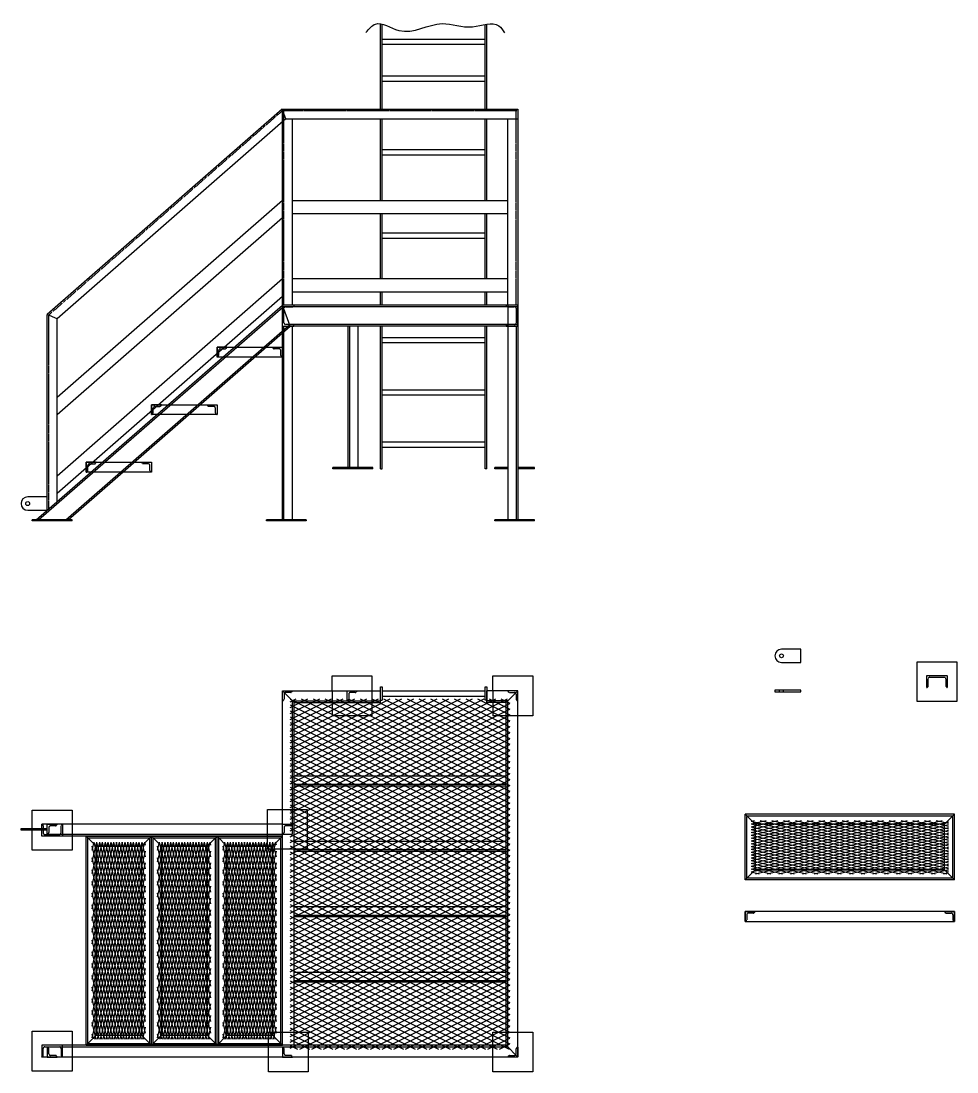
# Model space of a CAD drawing. Header units: millimetres. Extents: x 19346 to 58600, y -38600 to -1302.
# Drawn here: x 19346 to 22924, y -5320 to -1302 of the extents above; entities that cross this region are included whole.
import ezdxf

# ---------------------------------------------------------------- set-up
doc = ezdxf.new("R2010")
doc.units = ezdxf.units.MM
doc.linetypes.add('( Hidden )', pattern=[0.375, 0.25, -0.125])
doc.linetypes.add('HIDDEN', pattern=[0.375, 0.25, -0.125])
doc.layers.get('0').update_dxf_attribs({"linetype": 'CONTINUOUS'})
for name, color, linetype in [('M-ESCALERA EXISTENTE', 8, 'CONTINUOUS'), ('M-ESCALON', 2, 'CONTINUOUS'), ('M-ESTRUCTURA', 4, 'CONTINUOUS'), ('M-MALLA', 8, 'CONTINUOUS'), ('M-OCULTA', 1, 'CONTINUOUS'), ('M-PLATINA', 1, 'CONTINUOUS')]:
    doc.layers.add(name, color=color, linetype=linetype)

msp = doc.modelspace()

# ---------------------------------------------------------------- hatches: boundary and pattern name
at = {"layer": 'M-MALLA'}
h = msp.add_hatch(dxfattribs=at)
h.set_pattern_fill('ANSI37', color=256, scale=10)
h.set_pattern_definition([(26.56505, (0, 927.409), (-22.45064, 11.22532), []), (153.43495, (0, 927.409), (-22.45064, -11.22532), [])])
h.paths.add_polyline_path([(21215, -5233.1), (21215, -3893.1), (20375, -3893.1), (20375, -5233.1)])
h = msp.add_hatch(dxfattribs=at)
h.set_pattern_fill('ANSI37', color=256, scale=10)
h.set_pattern_definition([(13.495733, (-1277.977, -3234.854), (-22.4506403, 5.3881537), []), (166.504267, (-1277.977, -3234.854), (-22.4506403, -5.3881537), [])])
h.paths.add_polyline_path([(22137.4, -4358.2), (22891.2, -4358.2), (22891.2, -4562), (22137.4, -4562)])
h = msp.add_hatch(dxfattribs=at)
h.set_pattern_fill('ANSI37', color=256, scale=10, angle=-90)
h.set_pattern_definition([(283.495733, (20945.306, 18974.152), (5.3881537, 22.4506403), []), (76.504267, (20945.306, 18974.152), (-5.3881537, 22.4506403), [])])
h.paths.add_polyline_path([(19821.9, -4441.2), (19821.9, -5195), (19618.1, -5195), (19618.1, -4441.2)])
h = msp.add_hatch(dxfattribs=at)
h.set_pattern_fill('ANSI37', color=256, scale=10, angle=-90)
h.set_pattern_definition([(283.495733, (21195.306, 18974.152), (5.3881537, 22.4506403), []), (76.504267, (21195.306, 18974.152), (-5.3881537, 22.4506403), [])])
h.paths.add_polyline_path([(20071.9, -4441.2), (20071.9, -5195), (19868.1, -5195), (19868.1, -4441.2)])
h = msp.add_hatch(dxfattribs=at)
h.set_pattern_fill('ANSI37', color=256, scale=10, angle=-90)
h.set_pattern_definition([(283.495733, (21445.306, 18974.152), (5.3881537, 22.4506403), []), (76.504267, (21445.306, 18974.152), (-5.3881537, 22.4506403), [])])
h.paths.add_polyline_path([(20321.9, -4441.2), (20321.9, -5195), (20118.1, -5195), (20118.1, -4441.2)])

# ---------------------------------------------------------------- linework, layer by layer
at = {"ltscale": 4}
msp.add_spline([(20664.6, -1345.6), (20700.6, -1313.2), (20789.8, -1337.7), (20956.1, -1311.5), (21071.8, -1323.8), (21172.2, -1319.5), (21193.8, -1347.1)], degree=3, dxfattribs=at)
at = {"layer": 'M-ESCALERA EXISTENTE', "extrusion": (-4.44089e-16, 1, 0)}
for p, q in [((20720.6, -1638.1), (20720.6, -1312.1)), ((20726.6, -1638.1), (20726.6, -1313.4)), ((21120.6, -1638.1), (21120.6, -1314.8)), ((21126.6, -1638.1), (21126.6, -1313.7)), ((20726.6, -1370.8), (21120.6, -1370.8)), ((20726.6, -1390.8), (21120.6, -1390.8)), ((20726.6, -1511.4), (21120.6, -1511.4)), ((20726.6, -1531.4), (21120.6, -1531.4)), ((20720.6, -1988.1), (20720.6, -1676.2)), ((20726.6, -1988.1), (20726.6, -1676.2)), ((21120.6, -1988.1), (21120.6, -1676.2)), ((21126.6, -1988.1), (21126.6, -1676.2)), ((20726.6, -1792.8), (21120.6, -1792.8)), ((20726.6, -1812.8), (21120.6, -1812.8)), ((20720.6, -2288.1), (20720.6, -2038.1)), ((20726.6, -2288.1), (20726.6, -2038.1)), ((21120.6, -2288.1), (21120.6, -2038.1)), ((21126.6, -2288.1), (21126.6, -2038.1)), ((20726.6, -2111.4), (21120.6, -2111.4)), ((20726.6, -2131.4), (21120.6, -2131.4)), ((20720.6, -2388.1), (20720.6, -2338.1)), ((20726.6, -2388.1), (20726.6, -2338.1)), ((21120.6, -2388.1), (21120.6, -2338.1)), ((21126.6, -2388.1), (21126.6, -2338.1)), ((20720.6, -3013.4), (20720.6, -2468.1)), ((20726.6, -3013.4), (20726.6, -2468.1)), ((21120.6, -3013.4), (21120.6, -2468.1)), ((21126.6, -3013.4), (21126.6, -2468.1)), ((20726.6, -2511.4), (21120.6, -2511.4)), ((20726.6, -2531.4), (21120.6, -2531.4)), ((20726.6, -2711.4), (21120.6, -2711.4)), ((20726.6, -2731.4), (21120.6, -2731.4)), ((20726.6, -2911.4), (21120.6, -2911.4)), ((20726.6, -2931.4), (21120.6, -2931.4)), ((20720.6, -3013.4), (20726.6, -3013.4)), ((21126.6, -3013.4), (21120.6, -3013.4))]:
    msp.add_line(p, q, dxfattribs=at)
at = {"layer": 'M-ESCALERA EXISTENTE'}
for p, q in [((20720.6, -3898.1), (20720.6, -3848.1)), ((20720.6, -3848.1), (20726.6, -3848.1)), ((20726.6, -3848.1), (20726.6, -3898.1)), ((21120.6, -3898.1), (21120.6, -3848.1)), ((21120.6, -3848.1), (21126.6, -3848.1)), ((21126.6, -3848.1), (21126.6, -3898.1)), ((20726.6, -3863.1), (21120.6, -3863.1)), ((20726.6, -3883.1), (21120.6, -3883.1)), ((20720.6, -3898.1), (20726.6, -3898.1)), ((21126.6, -3898.1), (21120.6, -3898.1))]:
    msp.add_line(p, q, dxfattribs=at)
at = {"layer": 'M-ESCALON'}
for p, q in [((22114.3, -4585.1), (22114.3, -4335.1)), ((22114.3, -4335.1), (22152.4, -4373.2)), ((22914.3, -4335.1), (22114.3, -4335.1)), ((22876.2, -4373.2), (22914.3, -4335.1)), ((22914.3, -4585.1), (22914.3, -4335.1)), ((19595, -4418.1), (20345, -4418.1)), ((19595, -5218.1), (19595, -4418.1)), ((19595, -4418.1), (19633.1, -4456.2)), ((19845, -4418.1), (19806.9, -4456.2)), ((19845, -5218.1), (19845, -4418.1)), ((19845, -4418.1), (19883.1, -4456.2)), ((20095, -4418.1), (20056.9, -4456.2)), ((20095, -5218.1), (20095, -4418.1)), ((20095, -4418.1), (20133.1, -4456.2)), ((20345, -4418.1), (20306.9, -4456.2)), ((20345, -5218.1), (20345, -4418.1)), ((22114.3, -4585.1), (22152.4, -4547)), ((22914.3, -4585.1), (22876.2, -4547)), ((22914.3, -4585.1), (22114.3, -4585.1)), ((22114.3, -4744.6), (22914.3, -4744.6)), ((19595, -5218.1), (19633.1, -5180)), ((19806.9, -5180), (19845, -5218.1)), ((19845, -5218.1), (19883.1, -5180)), ((20056.9, -5180), (20095, -5218.1)), ((20095, -5218.1), (20133.1, -5180)), ((20306.9, -5180), (20345, -5218.1)), ((19595, -5218.1), (20345, -5218.1))]:
    msp.add_line(p, q, dxfattribs=at)
for points in [[(20095, -2548.7), (20345, -2548.7), (20345, -2586.8), (20095, -2586.8)], [(19845, -2768.7), (20095, -2768.7), (20095, -2806.8), (19845, -2806.8)], [(19595, -2988.7), (19845, -2988.7), (19845, -3026.8), (19595, -3026.8)]]:
    msp.add_lwpolyline(points, close=True, dxfattribs=at)
for points in [[(22876.2, -4373.2), (22152.4, -4373.2), (22152.4, -4547), (22876.2, -4547), (22876.2, -4373.2)], [(19806.9, -5180), (19806.9, -4456.2), (19633.1, -4456.2), (19633.1, -5180), (19806.9, -5180)], [(20056.9, -5180), (20056.9, -4456.2), (19883.1, -4456.2), (19883.1, -5180), (20056.9, -5180)], [(20306.9, -5180), (20306.9, -4456.2), (20133.1, -4456.2), (20133.1, -5180), (20306.9, -5180)]]:
    msp.add_lwpolyline(points, dxfattribs=at)
at = {"layer": 'M-ESTRUCTURA', "extrusion": (-4.44089e-16, 1, 0)}
for p, q in [((20343.5, -1638.1), (19445.7, -2423.5)), ((20343.5, -1638.1), (21245, -1638.1)), ((21245, -1638.1), (21245, -3208.7)), ((20357.8, -1676.2), (19483.8, -2440.8)), ((20345, -2388.1), (20345, -1687.3)), ((20357.8, -1676.2), (21245, -1676.2)), ((20383.1, -2388.1), (20383.1, -1676.6)), ((21206.9, -2388.1), (21206.9, -1676.2)), ((20345, -1988.1), (19483.8, -2741.5)), ((20345, -2054.5), (19483.8, -2807.9)), ((20345, -2288.1), (19483.8, -3041.5)), ((21206.9, -2288.1), (20383.1, -2288.1)), ((20345, -2354.5), (19483.8, -3107.9)), ((21206.9, -2338.1), (20383.1, -2338.1)), ((21245, -2388.1), (20345, -2388.1)), ((21245, -2394.1), (20347.3, -2394.1)), ((19445.7, -3172.3), (19445.7, -2423.5)), ((19483.8, -3139), (19483.8, -2440.8)), ((21245, -2462.1), (20372.8, -2462.1)), ((21245, -2468.1), (20375, -2468.1)), ((20383.1, -3208.7), (20383.1, -2468.1)), ((20595.1, -2468.1), (20595.1, -3008.7)), ((20633.2, -2468.1), (20633.2, -3008.7)), ((21206.9, -2468.1), (21206.9, -3208.7)), ((20345, -3208.7), (20345, -2494.2))]:
    msp.add_line(p, q, dxfattribs=at)
at = {"layer": 'M-ESTRUCTURA', "color": 1, "linetype": '( Hidden )', "ltscale": 5, "extrusion": (-4.44089e-16, 1, 0)}
for p, q in [((20345.7, -1644.1), (19451.7, -2426.2)), ((20345.7, -1644.1), (21245, -1644.1)), ((20351, -2388.1), (20351, -1644.1)), ((21239, -2388.1), (21239, -1644.1)), ((19451.7, -3167), (19451.7, -2426.2))]:
    msp.add_line(p, q, dxfattribs=at)
at = {"layer": 'M-ESTRUCTURA'}
for p, q in [((20357.8, -1676.2), (20343.5, -1638.1)), ((20383.1, -1988.1), (21206.9, -1988.1)), ((20383.1, -2038.1), (21206.9, -2038.1)), ((19403.9, -3208.7), (20345, -2388.1)), ((19413, -3208.7), (20347.3, -2394.1)), ((20375, -2468.1), (20345, -2388.1)), ((21206.9, -2388.1), (21206.9, -2468.1)), ((19483.8, -2440.8), (19445.7, -2423.5)), ((19516.5, -3208.7), (20372.8, -2462.1)), ((19525.6, -3208.7), (20375, -2468.1)), ((20345, -3863.1), (20720.6, -3863.1)), ((20345, -5218.1), (20345, -3863.1)), ((20345, -3863.1), (20390, -3908.1)), ((20720.6, -3908.1), (20720.6, -3863.1)), ((21245, -3863.1), (21126.6, -3863.1)), ((21126.6, -3908.1), (21126.6, -3863.1)), ((21200, -3908.1), (21245, -3863.1)), ((21245, -5263.1), (21245, -3863.1)), ((20383.1, -4411.2), (20383.1, -3901.2)), ((20383.1, -3901.2), (20720.6, -3901.2)), ((20390, -5218.1), (20390, -3908.1)), ((20390, -3908.1), (20720.6, -3908.1)), ((21206.9, -3901.2), (21126.6, -3901.2)), ((21200, -3908.1), (21126.6, -3908.1)), ((21200, -5218.1), (21200, -3908.1)), ((21206.9, -5225), (21206.9, -3901.2)), ((20390, -4188.1), (21200, -4188.1)), ((20390, -4226.2), (21200, -4226.2)), ((20345, -4373.1), (19424.7, -4373.1)), ((19424.7, -4389), (19424.7, -4373.1)), ((19445.7, -4411.2), (19445.7, -4373.1)), ((22152.4, -4547), (22152.4, -4373.2)), ((22876.2, -4373.2), (22152.4, -4373.2)), ((22876.2, -4547), (22876.2, -4373.2)), ((19424.7, -4418.1), (19424.7, -4395.4)), ((20345, -4418.1), (19424.7, -4418.1)), ((19445.7, -4411.2), (20383.1, -4411.2)), ((19633.1, -4456.2), (19806.9, -4456.2)), ((19633.1, -5180), (19633.1, -4456.2)), ((19806.9, -5180), (19806.9, -4456.2)), ((19883.1, -4456.2), (20056.9, -4456.2)), ((19883.1, -5180), (19883.1, -4456.2)), ((20056.9, -5180), (20056.9, -4456.2)), ((20133.1, -4456.2), (20306.9, -4456.2)), ((20133.1, -5180), (20133.1, -4456.2)), ((20306.9, -5180), (20306.9, -4456.2)), ((20390, -4438.1), (21200, -4438.1)), ((20390, -4476.2), (21200, -4476.2)), ((22876.2, -4547), (22152.4, -4547)), ((20390, -4688.1), (21200, -4688.1)), ((20390, -4726.2), (21200, -4726.2)), ((22914.3, -4706.5), (22114.3, -4706.5)), ((22114.3, -4706.5), (22114.3, -4744.6)), ((22914.3, -4744.6), (22914.3, -4706.5)), ((20390, -4938.1), (21200, -4938.1)), ((20390, -4976.2), (21200, -4976.2)), ((19633.1, -5180), (19806.9, -5180)), ((19883.1, -5180), (20056.9, -5180)), ((20133.1, -5180), (20306.9, -5180)), ((21200, -5218.1), (19424.7, -5218.1)), ((19424.7, -5218.1), (19424.7, -5263.1)), ((21245, -5263.1), (21200, -5218.1)), ((21245, -5263.1), (19424.7, -5263.1)), ((21206.9, -5225), (19445.7, -5225)), ((19445.7, -5225), (19445.7, -5263.1)), ((20345, -5225), (20345, -5263.1))]:
    msp.add_line(p, q, dxfattribs=at)
at = {"layer": 'M-ESTRUCTURA', "color": 1, "linetype": '( Hidden )', "ltscale": 5}
msp.add_line((20345, -1687.3), (20345, -1644.7), dxfattribs=at)
msp.add_lwpolyline([(21200, -2468.1), (21245, -2468.1), (21245, -2388.1), (21200, -2388.1, 0.369205), (21206, -2394.1), (21233, -2394.1, -0.414214), (21239, -2400.1), (21239, -2456.1, -0.414214), (21233, -2462.1), (21206, -2462.1, 0.369205)], format="xyb", close=True, dxfattribs=at)
at = {"layer": 'M-ESTRUCTURA'}
msp.add_lwpolyline([(19445.7, -3121.5), (19371.1, -3121.5, 1), (19371.1, -3172.3), (19445.7, -3172.3)], format="xyb", dxfattribs=at)
msp.add_lwpolyline([(22253.1, -3703.6, 1), (22253.1, -3754.4), (22327.7, -3754.4), (22327.7, -3703.6)], format="xyb", close=True, dxfattribs=at)
msp.add_lwpolyline([(22227.7, -3860.8), (22227.7, -3867.2), (22327.7, -3867.2), (22327.7, -3860.8)], close=True, dxfattribs=at)
msp.add_lwpolyline([(19445.7, -4395.4), (19345.7, -4395.4), (19345.7, -4389), (19445.7, -4389)], dxfattribs=at)
for centre in [(19371.1, -3146.9), (22253.1, -3729)]:
    msp.add_circle(centre, 7.5, dxfattribs=at)
at = {"layer": 'M-MALLA', "ltscale": 4}
for p, q in [((22137.4, -4706.5), (22137.4, -4705.5)), ((22137.4, -4705.5), (22891.2, -4705.5)), ((22891.2, -4705.5), (22891.2, -4706.5))]:
    msp.add_line(p, q, dxfattribs=at)
at = {"layer": 'M-OCULTA', "linetype": 'HIDDEN', "ltscale": 8}
for p, q in [((20345, -2494.2), (20345, -2388.1)), ((20534.9, -3863.1), (20534.9, -3958.4)), ((20687.3, -3863.1), (20687.3, -3958.4)), ((21149.8, -3863.1), (21149.8, -3958.4)), ((20687.3, -3958.4), (20534.9, -3958.4)), ((21245, -3958.4), (21149.8, -3958.4)), ((20390, -4220.2), (21200, -4220.2)), ((20345, -4316), (20440.3, -4316)), ((20440.3, -4316), (20440.3, -4468.4)), ((20287.9, -4468.4), (20287.9, -4373.1)), ((22120.7, -4578.8), (22120.7, -4341.5)), ((22908, -4341.5), (22120.7, -4341.5)), ((22908, -4578.8), (22908, -4341.5)), ((19601.4, -4424.5), (19838.7, -4424.5)), ((19601.4, -5211.8), (19601.4, -4424.5)), ((19838.7, -5211.8), (19838.7, -4424.5)), ((19851.4, -4424.5), (20088.7, -4424.5)), ((19851.4, -5211.8), (19851.4, -4424.5)), ((20088.7, -5211.8), (20088.7, -4424.5)), ((20101.4, -4424.5), (20338.7, -4424.5)), ((20101.4, -5211.8), (20101.4, -4424.5)), ((20338.7, -5211.8), (20338.7, -4424.5)), ((20440.3, -4468.4), (20287.9, -4468.4)), ((20390, -4470.2), (21200, -4470.2)), ((22908, -4578.8), (22120.7, -4578.8)), ((20390, -4720.2), (21200, -4720.2)), ((20390, -4970.2), (21200, -4970.2)), ((20291.3, -5167.9), (20443.7, -5167.9)), ((20291.3, -5263.1), (20291.3, -5167.9)), ((20443.7, -5167.9), (20443.7, -5263.1)), ((21149.8, -5167.9), (21248.5, -5167.9)), ((21149.8, -5266.6), (21149.8, -5167.9)), ((19601.4, -5211.8), (19838.7, -5211.8)), ((19851.4, -5211.8), (20088.7, -5211.8)), ((20101.4, -5211.8), (20338.7, -5211.8))]:
    msp.add_line(p, q, dxfattribs=at)
at = {"layer": 'M-OCULTA', "linetype": 'HIDDEN', "ltscale": 8, "extrusion": (-4.44089e-16, 1, 0)}
for p, q in [((20351, -3208.7), (20351, -2468.1)), ((20601.1, -2468.1), (20601.1, -3008.7)), ((21239, -2468.1), (21239, -3208.7))]:
    msp.add_line(p, q, dxfattribs=at)
at = {"layer": 'M-OCULTA'}
for p, q in [((22245.7, -3867.2), (22245.7, -3860.8)), ((22260.6, -3867.2), (22260.6, -3860.8))]:
    msp.add_line(p, q, dxfattribs=at)
at = {"layer": 'M-OCULTA', "ltscale": 4}
for p, q in [((22152.4, -4706.5), (22114.3, -4706.5)), ((22114.3, -4706.5), (22114.3, -4744.6)), ((22876.2, -4706.5), (22914.3, -4706.5)), ((22914.3, -4706.5), (22914.3, -4744.6))]:
    msp.add_line(p, q, dxfattribs=at)
at = {"layer": 'M-OCULTA', "linetype": 'HIDDEN', "ltscale": 8}
for points in [[(20345, -2468.1), (20390, -2468.1, 0.369205), (20384, -2462.1), (20357, -2462.1, -0.414214), (20351, -2456.1), (20351, -2400.1, -0.414214), (20357, -2394.1), (20384, -2394.1, 0.369205), (20390, -2388.1), (20345, -2388.1)], [(22887.9, -3805.2), (22807.9, -3805.2), (22807.9, -3850.2, 0.369205), (22813.9, -3844.2), (22813.9, -3817.2, -0.414214), (22819.9, -3811.2), (22875.9, -3811.2, -0.414214), (22881.9, -3817.2), (22881.9, -3844.2, 0.369205), (22887.9, -3850.2), (22887.9, -3805.2)], [(19424.7, -4418.1), (19424.7, -4373.1, -0.369205), (19430.7, -4379.1), (19430.7, -4406.1, 0.414214), (19436.7, -4412.1), (19492.7, -4412.1, 0.414214), (19498.7, -4406.1), (19498.7, -4379.1, -0.369205), (19504.7, -4373.1), (19504.7, -4418.1)], [(19424.7, -5247.3), (19424.7, -5263.1, 0.369205), (19430.7, -5257.1), (19430.7, -5230.1, -0.414214), (19436.7, -5224.1), (19492.7, -5224.1, -0.414214), (19498.7, -5230.1), (19498.7, -5257.1, 0.369205), (19504.7, -5263.1), (19504.7, -5218.1)]]:
    msp.add_lwpolyline(points, format="xyb", dxfattribs=at)
for points in [[(20133.1, -2548.7), (20095, -2548.7), (20095, -2586.8, 0.276276), (20101.4, -2580.4), (20101.4, -2561.1, -0.414214), (20107.4, -2555.1), (20126.7, -2555.1, 0.276276)], [(20306.9, -2548.7), (20345, -2548.7), (20345, -2586.8, -0.276276), (20338.6, -2580.4), (20338.6, -2561.1, 0.414214), (20332.6, -2555.1), (20313.3, -2555.1, -0.276276)], [(19883.1, -2768.7), (19845, -2768.7), (19845, -2806.8, 0.276276), (19851.4, -2800.4), (19851.4, -2781.1, -0.414214), (19857.4, -2775.1), (19876.7, -2775.1, 0.276276)], [(20056.9, -2768.7), (20095, -2768.7), (20095, -2806.8, -0.276276), (20088.6, -2800.4), (20088.6, -2781.1, 0.414214), (20082.6, -2775.1), (20063.3, -2775.1, -0.276276)], [(19633.1, -2988.7), (19595, -2988.7), (19595, -3026.8, 0.276276), (19601.4, -3020.4), (19601.4, -3001.1, -0.414214), (19607.4, -2995.1), (19626.7, -2995.1, 0.276276)], [(19806.9, -2988.7), (19845, -2988.7), (19845, -3026.8, -0.276276), (19838.6, -3020.4), (19838.6, -3001.1, 0.414214), (19832.6, -2995.1), (19813.3, -2995.1, -0.276276)], [(20345, -3901.2), (20345, -3863.1), (20383.1, -3863.1, -0.276276), (20376.7, -3869.5), (20357.4, -3869.5, 0.414214), (20351.4, -3875.5), (20351.4, -3894.8, -0.276276)], [(20592.1, -3901.2), (20592.1, -3863.1), (20630.2, -3863.1, -0.276276), (20623.8, -3869.5), (20604.5, -3869.5, 0.414214), (20598.5, -3875.5), (20598.5, -3894.8, -0.276276)], [(21245, -3901.2), (21245, -3863.1), (21206.9, -3863.1, 0.276276), (21213.3, -3869.5), (21232.6, -3869.5, -0.414214), (21238.6, -3875.5), (21238.6, -3894.8, 0.276276)], [(19445.7, -4411.2), (19445.7, -4373.1), (19483.8, -4373.1, -0.276276), (19477.4, -4379.5), (19458.1, -4379.5, 0.414214), (19452.1, -4385.5), (19452.1, -4404.8, -0.276276)], [(20345, -4411.2), (20345, -4373.1), (20383.1, -4373.1, -0.276276), (20376.7, -4379.5), (20357.4, -4379.5, 0.414214), (20351.4, -4385.5), (20351.4, -4404.8, -0.276276)], [(22114.3, -4744.6), (22114.3, -4706.5), (22152.4, -4706.5, -0.276276), (22146, -4712.9), (22126.7, -4712.9, 0.414214), (22120.7, -4718.9), (22120.7, -4738.2, -0.276276)], [(22914.3, -4744.6), (22914.3, -4706.5), (22876.2, -4706.5, 0.276276), (22882.6, -4712.9), (22901.9, -4712.9, -0.414214), (22907.9, -4718.9), (22907.9, -4738.2, 0.276276)], [(19445.7, -5225), (19445.7, -5263.1), (19483.8, -5263.1, 0.276276), (19477.4, -5256.7), (19458.1, -5256.7, -0.414214), (19452.1, -5250.7), (19452.1, -5231.4, 0.276276)], [(20345, -5225), (20345, -5263.1), (20383.1, -5263.1, 0.276276), (20376.7, -5256.7), (20357.4, -5256.7, -0.414214), (20351.4, -5250.7), (20351.4, -5231.4, 0.276276)], [(21245, -5225), (21245, -5263.1), (21206.9, -5263.1, -0.276276), (21213.3, -5256.7), (21232.6, -5256.7, 0.414214), (21238.6, -5250.7), (21238.6, -5231.4, -0.276276)]]:
    msp.add_lwpolyline(points, format="xyb", close=True, dxfattribs=at)
at = {"layer": 'M-OCULTA', "ltscale": 4}
for points in [[(19388.5, -4319.4), (19540.9, -4319.4), (19540.9, -4471.8), (19388.5, -4471.8)], [(19388.5, -5164.4), (19540.9, -5164.4), (19540.9, -5316.8), (19388.5, -5316.8)]]:
    msp.add_lwpolyline(points, close=True, dxfattribs=at)
at = {"layer": 'M-OCULTA', "linetype": 'HIDDEN', "ltscale": 8}
msp.add_lwpolyline([(19424.7, -5218.1), (19424.7, -5237.4)], dxfattribs=at)
at = {"layer": 'M-PLATINA', "extrusion": (-4.44089e-16, 1, 0)}
for p, q in [((20690.3, -3008.7), (20537.9, -3008.7)), ((20537.9, -3013.4), (20537.9, -3008.7)), ((20690.3, -3013.4), (20537.9, -3013.4)), ((20690.3, -3013.4), (20690.3, -3008.7)), ((21206.9, -3008.7), (21156.8, -3008.7)), ((21156.8, -3013.4), (21156.8, -3008.7)), ((21206.9, -3013.4), (21156.8, -3013.4)), ((21309.2, -3008.7), (21245, -3008.7)), ((21309.2, -3013.4), (21245, -3013.4)), ((21309.2, -3013.4), (21309.2, -3008.7)), ((19540.9, -3208.7), (19388.5, -3208.7)), ((19388.5, -3213.4), (19388.5, -3208.7)), ((19540.9, -3213.4), (19388.5, -3213.4)), ((19540.9, -3213.4), (19540.9, -3208.7)), ((20436.2, -3208.7), (20283.8, -3208.7)), ((20283.8, -3213.4), (20283.8, -3208.7)), ((20436.2, -3213.4), (20283.8, -3213.4)), ((21309.2, -3208.7), (21156.8, -3208.7)), ((21156.8, -3213.4), (21156.8, -3208.7)), ((21309.2, -3213.4), (21156.8, -3213.4)), ((21309.2, -3213.4), (21309.2, -3208.7))]:
    msp.add_line(p, q, dxfattribs=at)
at = {"layer": 'M-PLATINA'}
for p, q in [((20436.2, -3208.7), (20436.2, -3213.4)), ((20534.9, -3806), (20687.3, -3806)), ((20534.9, -3863.1), (20534.9, -3806)), ((20687.3, -3806), (20687.3, -3863.1)), ((21149.8, -3806), (21302.2, -3806)), ((21149.8, -3863.1), (21149.8, -3806)), ((21302.2, -3806), (21302.2, -3958.4)), ((21302.2, -3958.4), (21245, -3958.4)), ((20287.9, -4316), (20345, -4316)), ((20287.9, -4373.1), (20287.9, -4316)), ((21248.5, -5167.9), (21302.2, -5167.9)), ((21302.2, -5167.9), (21302.2, -5320.3)), ((20291.3, -5320.3), (20291.3, -5263.1)), ((20443.7, -5263.1), (20443.7, -5320.3)), ((21149.8, -5320.3), (21149.8, -5266.6)), ((20443.7, -5320.3), (20291.3, -5320.3)), ((21302.2, -5320.3), (21149.8, -5320.3))]:
    msp.add_line(p, q, dxfattribs=at)
msp.add_lwpolyline([(22924.1, -3903.9), (22771.7, -3903.9), (22771.7, -3751.5), (22924.1, -3751.5)], close=True, dxfattribs=at)

doc.saveas('drawing.dxf')
